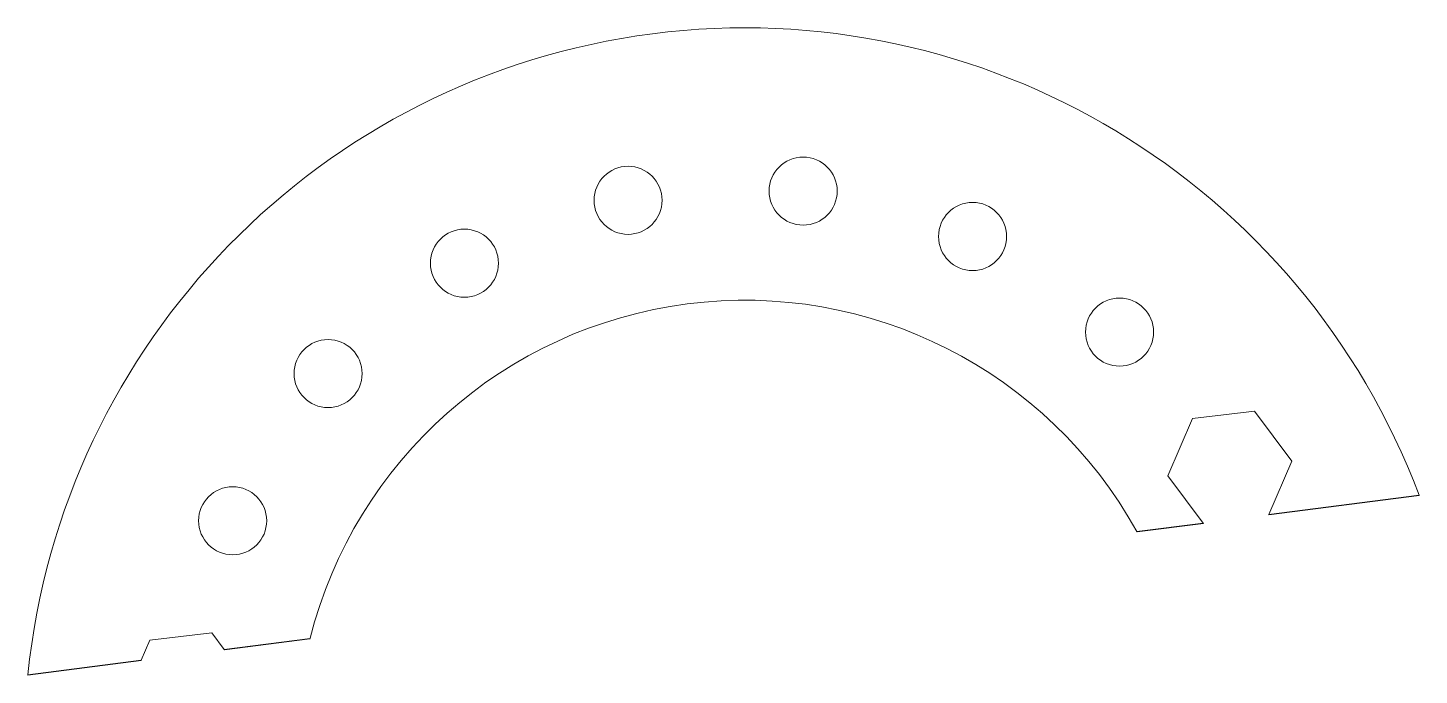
# Model space of a CAD drawing. Header units: millimetres. Extents: x 15 to 189, y 12 to 93.
import ezdxf

# ---------------------------------------------------------------- set-up
doc = ezdxf.new("R2010")
doc.units = ezdxf.units.MM

msp = doc.modelspace()

# ---------------------------------------------------------------- linework, layer by layer
at = {"color": 7, "linetype": 'Continuous', "lineweight": 15}
for p, q in [((157.89, 36.97), (160.96, 44.14)), ((160.96, 44.14), (168.7, 45.06)), ((168.7, 45.06), (173.37, 38.82)), ((173.37, 38.82), (170.5, 32.14)), ((162.3, 31.08), (157.89, 36.97)), ((170.48, 32.1), (189.27, 34.52)), ((170.5, 32.14), (189.25, 34.56)), ((170.48, 32.1), (170.5, 32.14)), ((154, 30.01), (162.3, 31.08)), ((154.02, 29.97), (162.33, 31.04)), ((162.3, 31.08), (162.33, 31.04)), ((30.72, 16.46), (38.46, 17.38)), ((38.46, 17.38), (40.01, 15.31)), ((29.65, 13.97), (30.72, 16.46)), ((40.01, 15.31), (50.73, 16.69)), ((40.04, 15.27), (50.72, 16.64)), ((15.48, 12.14), (29.65, 13.97)), ((15.48, 12.1), (29.63, 13.92)), ((29.65, 13.97), (29.63, 13.92)), ((40.04, 15.27), (40.01, 15.31))]:
    msp.add_line(p, q, dxfattribs=at)
for centre in [(112.32, 72.52), (90.45, 71.37), (133.48, 66.85), (70.01, 63.52), (151.84, 54.92), (52.98, 49.74), (41.06, 31.37)]:
    msp.add_circle(centre, 4.25, dxfattribs=at)
for radius, start, end in [(90, 20.6003, 174.1045), (56, 28.9632, 165.7416)]:
    msp.add_arc((105, 2.9), radius, start, end, dxfattribs=at)
for points in [[(189.27, 34.52), (189.26, 34.53), (189.25, 34.55), (189.25, 34.56)], [(154, 30.01), (154.01, 30), (154.02, 29.99), (154.02, 29.97)], [(50.72, 16.64), (50.72, 16.66), (50.73, 16.67), (50.73, 16.69)], [(15.48, 12.14), (15.48, 12.13), (15.48, 12.11), (15.48, 12.1)]]:
    msp.add_open_spline(points, degree=3, dxfattribs=at)

doc.saveas('drawing.dxf')
